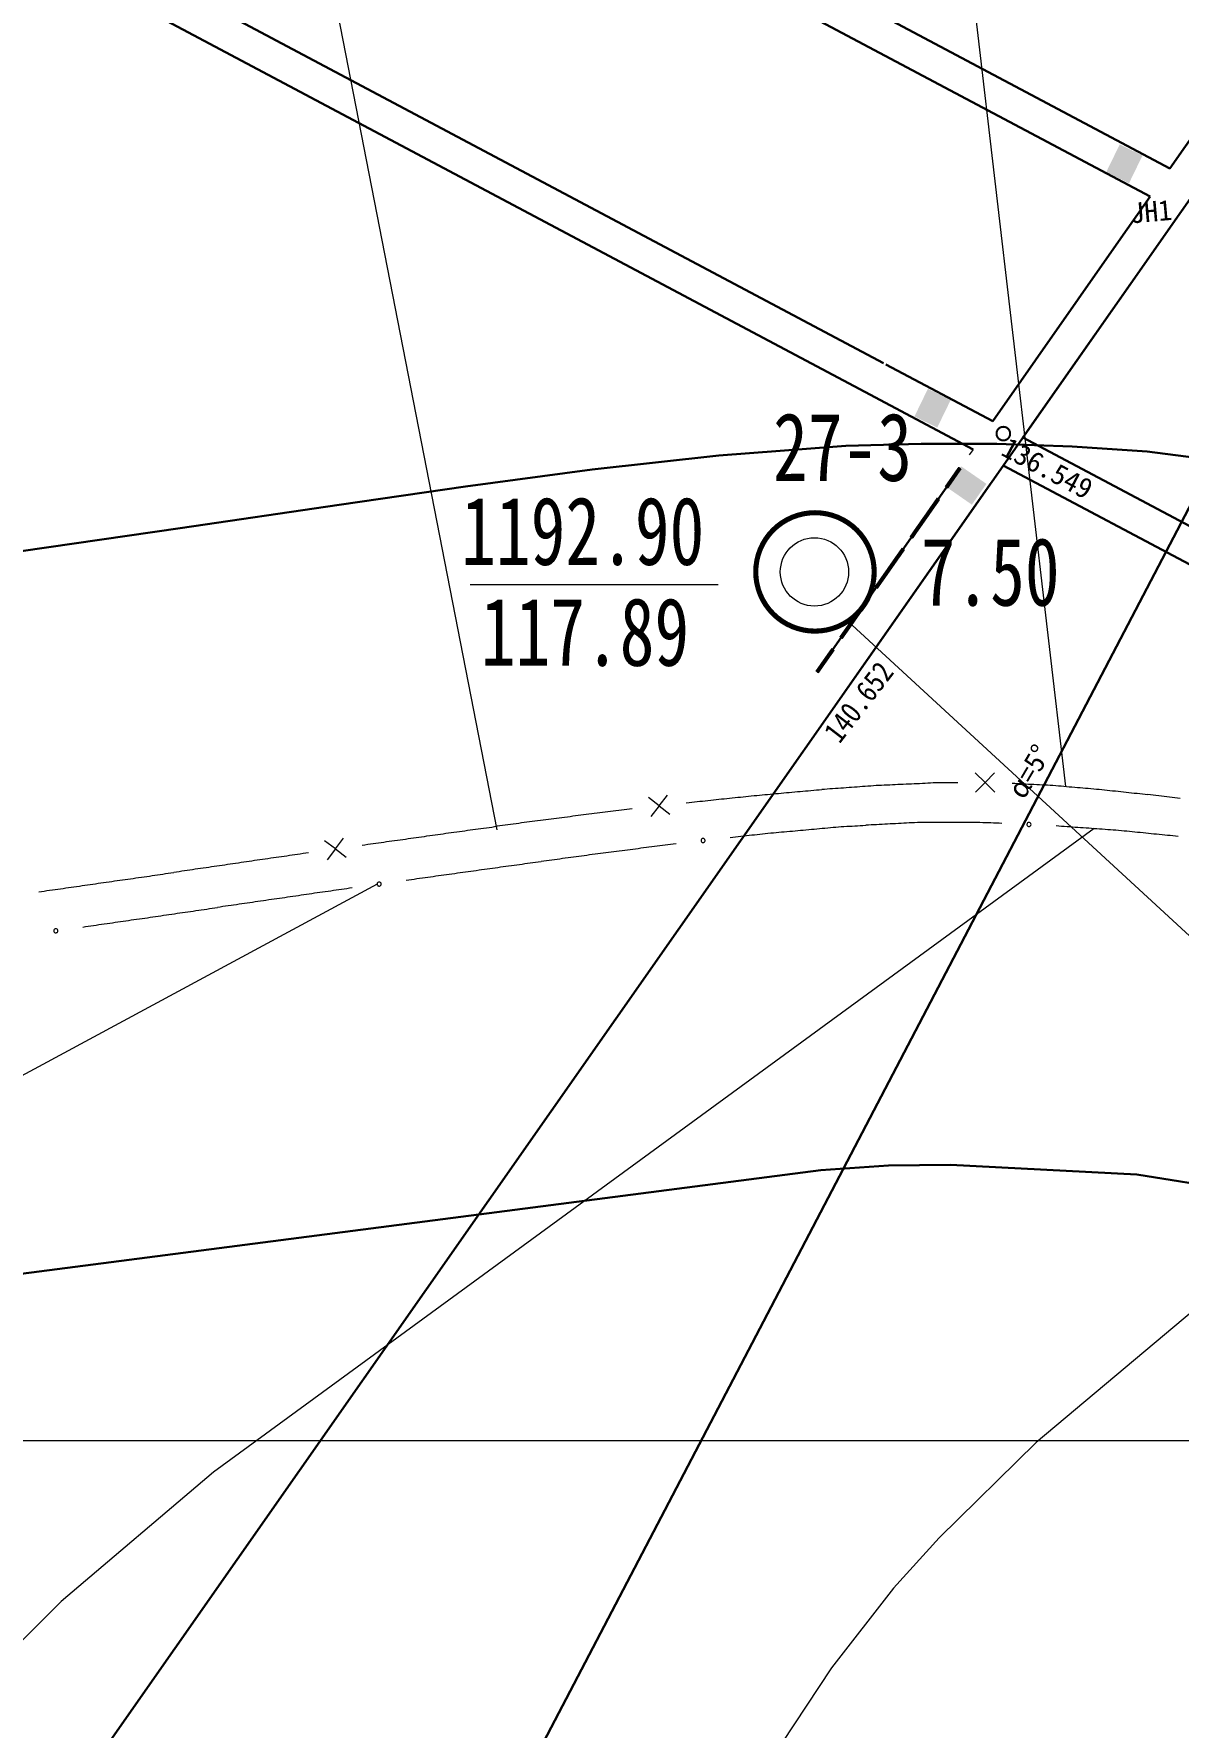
# Model space of a CAD drawing. Header units: inches. Extents: x 36473197 to 36486087, y 3899343 to 3911260.
# Drawn here: x 36481596.7 to 36481764.8, y 3902957.9 to 3903206.7 of the extents above; entities that cross this region are included whole.
import ezdxf

# ---------------------------------------------------------------- set-up
doc = ezdxf.new("R2010")
doc.units = ezdxf.units.IN
doc.header["$MEASUREMENT"] = 0
doc.layers.get('0').update_dxf_attribs({"lineweight": 0})
for name, color, linetype, lineweight in [('4煤底板等值线', 7, 'Continuous', 0), ('密闭墙', 7, 'Continuous', 0), ('导线点', 7, 'Continuous', 0), ('经纬网', 7, 'Continuous', 0), ('钻孔', 7, 'Continuous', 0)]:
    doc.layers.add(name, color=color, linetype=linetype, lineweight=lineweight)
for name, color, linetype, lineweight, true_color in [('保护煤柱', 7, 'Continuous', 0, 0xff0042), ('巷道1', 7, 'Continuous', 0, 0x2d2d2d), ('断层上盘', 1, 'Continuous', 0, 0xff0000), ('断层下盘', 1, 'Continuous', 0, 0xff0000), ('水闸墙', 3, 'Continuous', 0, 0x00ff00)]:
    doc.layers.add(name, color=color, linetype=linetype, lineweight=lineweight, true_color=true_color)
doc.styles.add('宋体', font='SIMSUN.TTC')
doc.styles.add('黑体', font='simhei.ttf')
doc.linetypes.add('保护煤柱', pattern='A,0.0195,-0.001,[6,西北矿业高家堡煤矿2022年采掘接续图(2022.8.14).shx,S=1.01575e-06,R=0,X=0,Y=0],0.0195', length=0.04)

# ---------------------------------------------------------------- blocks, each defined once
blk = doc.blocks.new('临时经纬仪导线点_1')
at = {"color": 7, "const_width": 0.3}
blk.add_lwpolyline([(1, 0), (0.97, 0.26), (0.87, 0.5), (0.71, 0.71), (0.5, 0.87), (0.26, 0.97), (0, 1), (-0.26, 0.97), (-0.5, 0.87), (-0.71, 0.71), (-0.87, 0.5), (-0.97, 0.26), (-1, 0), (-0.97, -0.26), (-0.87, -0.5), (-0.71, -0.71), (-0.5, -0.87), (-0.26, -0.97), (0, -1), (0.26, -0.97), (0.5, -0.87), (0.71, -0.71), (0.87, -0.5), (0.97, -0.26), (1, 0)], dxfattribs=at)
blk = doc.blocks.new('lr_block_138')
at = {"color": 7, "const_width": 0.6}
for points in [[(19.01, 27.15), (19.24, 27.47), (19.47, 27.8), (19.7, 28.13), (19.93, 28.46), (20.16, 28.79), (20.39, 29.11), (20.61, 29.44), (20.84, 29.77), (21.02, 30.01)], [(17.86, 25.51), (17.63, 25.18), (17.4, 24.85), (17.17, 24.53), (16.94, 24.2), (16.71, 23.87), (16.48, 23.54), (16.26, 23.21), (16.03, 22.89), (15.85, 22.64)], [(13.85, 19.77), (14.08, 20.1), (14.31, 20.43), (14.53, 20.76), (14.76, 21.09), (14.99, 21.41), (15.22, 21.74), (15.45, 22.07), (15.68, 22.4), (15.85, 22.64)], [(12.7, 18.14), (12.47, 17.81), (12.24, 17.48), (12.01, 17.15), (11.78, 16.83), (11.55, 16.5), (11.32, 16.17), (11.09, 15.84), (10.86, 15.51), (10.69, 15.27)], [(8.68, 12.4), (8.91, 12.73), (9.14, 13.06), (9.37, 13.39), (9.6, 13.71), (9.83, 14.04), (10.06, 14.37), (10.29, 14.7), (10.52, 15.02), (10.69, 15.27)], [(7.54, 10.76), (7.31, 10.44), (7.08, 10.11), (6.85, 9.78), (6.62, 9.45), (6.39, 9.13), (6.16, 8.8), (5.93, 8.47), (5.7, 8.14), (5.53, 7.9)], [(3.52, 5.03), (3.75, 5.36), (3.98, 5.69), (4.21, 6.01), (4.44, 6.34), (4.67, 6.67), (4.9, 7), (5.13, 7.32), (5.36, 7.65), (5.53, 7.9)], [(2.37, 3.39), (2.15, 3.06), (1.92, 2.74), (1.69, 2.41), (1.46, 2.08), (1.23, 1.75), (1, 1.43), (0.77, 1.1), (0.54, 0.77), (0.37, 0.52)], [(0, 0), (0.2, 0.28), (0.37, 0.52)]]:
    blk.add_lwpolyline(points, dxfattribs=at)

msp = doc.modelspace()

# ---------------------------------------------------------------- hatches: boundary and pattern name
at = {"layer": '水闸墙'}
h = msp.add_hatch(color=7, dxfattribs=at)
h.set_gradient(color1=(0, 255, 0), color2=(0, 255, 0), one_color=1)
h.paths.add_polyline_path([(36481759.58, 3903188.81), (36481756.24, 3903190.45), (36481754.26, 3903186.39), (36481757.6, 3903184.74)], flags=17)
h = msp.add_hatch(color=7, dxfattribs=at)
h.set_gradient(color1=(0, 255, 0), color2=(0, 255, 0), one_color=1)
h.paths.add_polyline_path([(36481759.58, 3903188.81), (36481756.24, 3903190.45), (36481754.26, 3903186.39), (36481757.6, 3903184.74)], flags=17)
h = msp.add_hatch(color=7, dxfattribs=at)
h.set_gradient(color1=(0, 255, 0), color2=(0, 255, 0), one_color=1)
h.paths.add_polyline_path([(36481731.41, 3903152.91), (36481728.06, 3903154.55), (36481726.09, 3903150.49), (36481729.43, 3903148.84)], flags=17)
h = msp.add_hatch(color=7, dxfattribs=at)
h.set_gradient(color1=(0, 255, 0), color2=(0, 255, 0), one_color=1)
h.paths.add_polyline_path([(36481731.41, 3903152.91), (36481728.06, 3903154.55), (36481726.09, 3903150.49), (36481729.43, 3903148.84)], flags=17)
h = msp.add_hatch(color=7, dxfattribs=at)
h.set_gradient(color1=(0, 255, 0), color2=(0, 255, 0), one_color=1)
h.paths.add_polyline_path([(36481734.52, 3903137.52), (36481736.66, 3903140.58), (36481732.94, 3903143.15), (36481730.8, 3903140.1)], flags=17)
h = msp.add_hatch(color=7, dxfattribs=at)
h.set_gradient(color1=(0, 255, 0), color2=(0, 255, 0), one_color=1)
h.paths.add_polyline_path([(36481734.52, 3903137.52), (36481736.66, 3903140.58), (36481732.94, 3903143.15), (36481730.8, 3903140.1)], flags=17)

# ---------------------------------------------------------------- linework, layer by layer
at = {"layer": '4煤底板等值线', "color": 7, "linetype": 'Continuous', "lineweight": 0, "flags": 128}
for points in [[(36481177, 3903520.26), (36481284.76, 3903521.37), (36481362.95, 3903518.46), (36481397.29, 3903514.02), (36481418.92, 3903509.09), (36481434.06, 3903504.11), (36481446.75, 3903498.61), (36481458.82, 3903491.92), (36481473.44, 3903481.71), (36481493.08, 3903464.49), (36481557.02, 3903391.68), (36481557.76, 3903390.79), (36481594.92, 3903321.3), (36481609.37, 3903296.62), (36481634.82, 3903243.22), (36481664.75, 3903089.76)], [(36481748.31, 3903096.13), (36481732.73, 3903229.58)], [(36481752.49, 3903089.96), (36481623.1, 3902995.36), (36481600.76, 3902976.39), (36481580.07, 3902955.81), (36481570.61, 3902944.59), (36481563.46, 3902934.56), (36481550.61, 3902913.16), (36481539.5, 3902890.61), (36481530.13, 3902867.31), (36481522.65, 3902843.55), (36481517.28, 3902819.59), (36481514.86, 3902801.64), (36481514.1, 3902783.85), (36481514.73, 3902772.15), (36481515.99, 3902763.53), (36481516.62, 3902760.69), (36481518.77, 3902753.73), (36481521.46, 3902746.89), (36481527.97, 3902733.44), (36481575.44, 3902656.22)], [(36481647.16, 3903081.74), (36481538.27, 3903023.03), (36481515.6, 3903008.01), (36481503.18, 3902998.06), (36481495.66, 3902990.81), (36481489.98, 3902984.01), (36481484.8, 3902976.81), (36481475.53, 3902961.54), (36481467.37, 3902945.37), (36481453.54, 3902911.04), (36481436.96, 3902856.2), (36481399.7, 3902704.37)], [(36481836.68, 3903077.55), (36481743.94, 3902999.73), (36481729.73, 3902985.75), (36481723, 3902978.31), (36481713.88, 3902966.63), (36481697.4, 3902941.65)]]:
    msp.add_lwpolyline(points, dxfattribs=at)
at = {"layer": '保护煤柱', "color": 1, "linetype": '保护煤柱', "lineweight": 30, "ltscale": 3750, "true_color": 0xff0000, "flags": 128}
for points in [[(36482730.63, 3904134.24), (36482199.77, 3903801.12), (36481441.7, 3902718.59)], [(36482647.76, 3902060.56), (36482909, 3902378.83), (36482956.41, 3902506), (36482967.2, 3902803.66), (36482651.34, 3903218.03), (36482471.44, 3903320.2), (36482308.23, 3903404.63), (36482047.72, 3903470.73), (36481910.21, 3903412.08), (36481645.42, 3902905.61), (36481168.13, 3902890.49)], [(36481383.77, 3903121.94), (36481402.76, 3903122.03), (36481439.41, 3903122.25), (36481476.06, 3903122.65), (36481494.09, 3903122.9), (36481512.1, 3903123.29), (36481530.1, 3903123.94), (36481548.06, 3903125.04), (36481571.49, 3903127.54), (36481594.86, 3903130.67), (36481618.21, 3903134.06), (36481641.56, 3903137.51), (36481660.14, 3903140.21), (36481678.74, 3903142.67), (36481697.36, 3903144.74), (36481716.02, 3903146.15), (36481727.09, 3903146.47), (36481738.17, 3903146.44), (36481749.24, 3903146.09), (36481760.28, 3903145.35), (36481781.09, 3903142.63), (36481801.82, 3903139.22), (36481822.53, 3903135.72), (36481843.27, 3903132.54), (36481849.79, 3903131.59), (36481856.31, 3903130.77), (36481859.58, 3903130.44), (36481862.84, 3903130.18), (36481869.37, 3903129.99), (36481873.93, 3903130.25), (36481878.49, 3903130.75), (36481883.03, 3903131.42), (36481887.54, 3903132.25), (36481895.15, 3903134), (36481902.68, 3903136.03), (36481910.18, 3903138.26), (36481917.64, 3903140.61), (36481925.7, 3903143.22), (36481933.74, 3903145.86), (36481941.79, 3903148.49), (36481949.85, 3903151.05), (36481956.33, 3903152.99), (36481962.83, 3903154.87), (36481969.35, 3903156.68), (36481975.89, 3903158.43), (36481991.27, 3903162.26), (36482006.72, 3903165.83), (36482022.22, 3903169.23), (36482037.74, 3903172.46), (36482063.19, 3903177.42), (36482088.69, 3903182.11), (36482114.22, 3903186.62), (36482139.77, 3903191.01), (36482173.02, 3903196.64), (36482206.28, 3903202.18), (36482239.56, 3903207.6), (36482272.85, 3903212.91), (36482301.24, 3903217.29), (36482329.64, 3903221.61), (36482358.05, 3903225.89), (36482386.45, 3903230.15), (36482410.48, 3903233.76), (36482434.5, 3903237.37), (36482458.52, 3903241), (36482482.53, 3903244.65), (36482517.86, 3903250.05), (36482553.17, 3903255.6), (36482588.43, 3903261.37), (36482623.65, 3903267.48), (36482658.55, 3903273.99), (36482693.35, 3903281.03), (36482727.98, 3903288.74), (36482762.34, 3903297.46), (36482804.41, 3903310.52), (36482846.19, 3903324.61), (36482887.95, 3903338.77), (36482929.97, 3903352.06), (36482955.86, 3903359.02), (36482981.93, 3903365.33), (36483008.12, 3903371.13), (36483034.43, 3903376.33), (36483051.96, 3903379.22), (36483069.52, 3903381.94), (36483087.07, 3903384.75), (36483104.56, 3903387.82), (36483107.98, 3903388.43), (36483111.39, 3903389.07), (36483114.78, 3903389.8), (36483118.11, 3903390.7), (36483120.52, 3903391.56), (36483122.9, 3903392.5), (36483125.28, 3903393.46), (36483127.67, 3903394.38), (36483132.97, 3903395.98), (36483138.33, 3903397.39), (36483143.71, 3903398.74), (36483149.08, 3903400.15), (36483156.43, 3903402.34), (36483163.75, 3903404.68), (36483171.03, 3903407.09), (36483178.3, 3903409.57), (36483190.52, 3903413.89), (36483202.73, 3903418.22), (36483214.98, 3903422.44), (36483227.33, 3903426.41), (36483243.48, 3903430.88), (36483251.62, 3903432.85), (36483259.8, 3903434.65), (36483268, 3903436.22), (36483276.24, 3903437.54), (36483280.36, 3903438.08), (36483284.5, 3903438.52), (36483292.8, 3903438.99), (36483307.66, 3903438.03), (36483322.52, 3903436.42), (36483329.92, 3903435.74), (36483333.6, 3903435.48), (36483337.27, 3903435.31), (36483340.93, 3903435.25), (36483344.57, 3903435.31), (36483346.39, 3903435.4), (36483348.2, 3903435.55), (36483350, 3903435.74), (36483351.8, 3903436.02), (36483353.93, 3903436.48), (36483356.06, 3903437.04), (36483358.17, 3903437.68), (36483360.26, 3903438.35), (36483365.61, 3903440.24), (36483370.87, 3903442.33), (36483376.06, 3903444.63), (36483381.19, 3903447.1), (36483391.27, 3903452.49), (36483401.07, 3903458.38)], [(36481319.68, 3903013.2), (36481541.95, 3903017.64), (36481712.33, 3903039.73), (36481722.29, 3903040.41), (36481731.4, 3903040.54), (36481758.74, 3903039.09), (36481843.08, 3903025.59), (36481868.85, 3903023.53), (36481874, 3903023.44), (36481884.29, 3903023.72), (36481897.25, 3903025.34), (36481910.1, 3903027.84), (36482009.84, 3903057.21), (36482767.53, 3903178.89), (36482826.01, 3903192.68), (36482847.62, 3903199.19)]]:
    msp.add_lwpolyline(points, dxfattribs=at)
at = {"layer": '密闭墙'}
for p, q in [((36481763.59, 3903186.92), (36481764.73, 3903188.56)), ((36481737.58, 3903149.77, -0.2), (36481735.37, 3903150.95)), ((36481734.69, 3903145.65, -0.2), (36481734.11, 3903144.83))]:
    msp.add_line(p, q, dxfattribs=at)
at = {"layer": '巷道1', "color": 7, "linetype": 'Continuous', "lineweight": 30}
for p, q in [((36481763.58, 3903186.91, -0.2), (36481860.93, 3903325.94, -0.2)), ((36481654.51, 3903244.92, -0.2), (36481763.59, 3903186.92, -0.2)), ((36481568.7, 3903239.57, -0.2), (36481721.52, 3903158.31, -0.2)), ((36481652.16, 3903240.51, -0.2), (36481760.7, 3903182.79, -0.2)), ((36481565.47, 3903235.62, -0.2), (36481720.35, 3903153.27, -0.2)), ((36481756.42, 3903176.68, -0.2), (36481760.7, 3903182.79, -0.2)), ((36481737.58, 3903149.77, -0.2), (36481756.42, 3903176.68, -0.2)), ((36481760.5, 3903173.8, -0.2), (36481742.02, 3903147.41, -0.2)), ((36481721.86, 3903158.13, -0.2), (36481737.58, 3903149.77, -0.2)), ((36481719.51, 3903153.71, -0.2), (36481734.69, 3903145.65, -0.2)), ((36481742.02, 3903147.41, -0.2), (36481775.5, 3903129.61, -0.2)), ((36481711.76, 3903112.9, -0.2), (36481732.78, 3903142.92, -0.2)), ((36481739.13, 3903143.28, -0.2), (36481774.46, 3903124.5, -0.2)), ((36481737.22, 3903140.55, -0.2), (36481722.47, 3903119.48, -0.2)), ((36481722.82, 3903119.98, -0.2), (36481715.84, 3903110.02, -0.2))]:
    msp.add_line(p, q, dxfattribs=at)
at = {"layer": '巷道1', "color": 1, "linetype": '保护煤柱', "lineweight": 30, "ltscale": 2000, "true_color": 0xff0000, "flags": 128}
msp.add_lwpolyline([(36481247.3, 3903011.72), (36481541.95, 3903017.64), (36481712.33, 3903039.73), (36481722.29, 3903040.41), (36481731.4, 3903040.54), (36481758.74, 3903039.09), (36481843.08, 3903025.59), (36481868.85, 3903023.53), (36481874, 3903023.44), (36481884.29, 3903023.72), (36481897.25, 3903025.34), (36481910.1, 3903027.84), (36482009.84, 3903057.21), (36482767.53, 3903178.89), (36482826.01, 3903192.68), (36482847.62, 3903199.19)], dxfattribs=at)
at = {"layer": '断层上盘', "linetype": 'Continuous', "lineweight": 5, "flags": 128}
for points in [[(36481699.01, 3903088.62), (36481699.4, 3903088.67), (36481699.8, 3903088.71), (36481700.2, 3903088.76), (36481700.6, 3903088.8), (36481700.99, 3903088.85), (36481701.39, 3903088.9), (36481701.79, 3903088.94), (36481702.19, 3903088.99), (36481702.58, 3903089.03), (36481702.98, 3903089.08), (36481703.38, 3903089.12), (36481703.78, 3903089.17), (36481704.17, 3903089.21), (36481704.57, 3903089.25), (36481704.97, 3903089.29), (36481705.37, 3903089.32), (36481705.77, 3903089.36), (36481706.16, 3903089.39), (36481706.56, 3903089.43), (36481706.96, 3903089.47), (36481707.36, 3903089.5), (36481707.76, 3903089.54), (36481708.16, 3903089.57), (36481708.56, 3903089.61), (36481708.95, 3903089.65), (36481709.35, 3903089.68), (36481709.75, 3903089.72), (36481710.15, 3903089.75), (36481710.55, 3903089.79), (36481710.95, 3903089.83), (36481711.34, 3903089.86), (36481711.74, 3903089.9), (36481712.14, 3903089.93), (36481712.54, 3903089.97), (36481712.94, 3903090.01), (36481713.34, 3903090.04), (36481713.73, 3903090.08), (36481714.13, 3903090.12), (36481714.53, 3903090.15), (36481714.93, 3903090.19), (36481715.33, 3903090.22), (36481715.73, 3903090.25), (36481716.13, 3903090.27), (36481716.53, 3903090.29), (36481716.93, 3903090.31), (36481717.32, 3903090.33), (36481717.72, 3903090.35), (36481718.12, 3903090.37), (36481718.52, 3903090.4), (36481718.92, 3903090.42)], [(36481738.91, 3903090.7), (36481738.51, 3903090.72), (36481738.11, 3903090.73), (36481737.71, 3903090.75), (36481737.31, 3903090.76), (36481736.91, 3903090.78), (36481736.51, 3903090.8), (36481736.11, 3903090.8), (36481735.71, 3903090.81), (36481735.31, 3903090.81), (36481734.91, 3903090.81), (36481734.51, 3903090.81), (36481734.11, 3903090.81), (36481733.71, 3903090.81), (36481733.31, 3903090.81), (36481732.91, 3903090.81), (36481732.51, 3903090.81), (36481732.11, 3903090.81), (36481731.71, 3903090.81), (36481731.31, 3903090.82), (36481730.91, 3903090.82), (36481730.51, 3903090.82), (36481730.11, 3903090.82), (36481729.71, 3903090.82), (36481729.31, 3903090.82), (36481728.91, 3903090.82), (36481728.51, 3903090.82), (36481728.11, 3903090.82), (36481727.71, 3903090.82), (36481727.31, 3903090.82), (36481726.91, 3903090.83), (36481726.51, 3903090.82), (36481726.11, 3903090.8), (36481725.71, 3903090.78), (36481725.31, 3903090.76), (36481724.91, 3903090.74), (36481724.51, 3903090.72), (36481724.11, 3903090.69), (36481723.72, 3903090.67), (36481723.32, 3903090.65), (36481722.92, 3903090.63), (36481722.52, 3903090.61), (36481722.12, 3903090.59), (36481721.72, 3903090.57), (36481721.32, 3903090.54), (36481720.92, 3903090.52), (36481720.52, 3903090.5), (36481720.12, 3903090.48), (36481719.72, 3903090.46), (36481719.32, 3903090.44), (36481718.92, 3903090.42)], [(36481742.61, 3903090.55), (36481742.61, 3903090.48), (36481742.64, 3903090.4), (36481742.69, 3903090.34), (36481742.75, 3903090.29), (36481742.82, 3903090.25), (36481742.89, 3903090.24), (36481742.97, 3903090.25), (36481743.05, 3903090.28), (36481743.11, 3903090.32), (36481743.16, 3903090.38), (36481743.19, 3903090.45), (36481743.21, 3903090.53), (36481743.2, 3903090.61), (36481743.17, 3903090.68), (36481743.13, 3903090.75), (36481743.07, 3903090.8), (36481743, 3903090.83), (36481742.92, 3903090.84), (36481742.84, 3903090.83), (36481742.77, 3903090.81), (36481742.7, 3903090.76), (36481742.65, 3903090.7), (36481742.62, 3903090.63), (36481742.61, 3903090.55)], [(36481746.9, 3903090.36), (36481747.3, 3903090.33), (36481747.7, 3903090.3), (36481748.1, 3903090.27), (36481748.5, 3903090.24), (36481748.9, 3903090.22), (36481749.3, 3903090.19), (36481749.69, 3903090.16), (36481750.09, 3903090.13), (36481750.49, 3903090.1), (36481750.89, 3903090.08), (36481751.29, 3903090.05), (36481751.69, 3903090.02), (36481752.09, 3903089.99), (36481752.49, 3903089.96), (36481752.89, 3903089.94), (36481753.29, 3903089.91), (36481753.68, 3903089.88), (36481754.08, 3903089.85), (36481754.48, 3903089.82), (36481754.88, 3903089.8), (36481755.28, 3903089.77), (36481755.68, 3903089.74), (36481756.08, 3903089.7), (36481756.48, 3903089.66), (36481756.87, 3903089.62), (36481757.27, 3903089.58), (36481757.67, 3903089.54), (36481758.07, 3903089.5), (36481758.47, 3903089.46), (36481758.86, 3903089.42), (36481759.26, 3903089.38), (36481759.66, 3903089.34), (36481760.06, 3903089.3), (36481760.46, 3903089.26), (36481760.85, 3903089.22), (36481761.25, 3903089.18), (36481761.65, 3903089.14), (36481762.05, 3903089.1), (36481762.45, 3903089.06), (36481762.84, 3903089.02), (36481763.24, 3903088.98), (36481763.64, 3903088.94), (36481764.04, 3903088.9), (36481764.44, 3903088.86), (36481764.83, 3903088.83)], [(36481691.06, 3903087.69), (36481690.66, 3903087.64), (36481690.27, 3903087.59), (36481689.87, 3903087.54), (36481689.47, 3903087.49), (36481689.08, 3903087.44), (36481688.68, 3903087.39), (36481688.28, 3903087.33), (36481687.89, 3903087.28), (36481687.49, 3903087.23), (36481687.09, 3903087.18), (36481686.7, 3903087.13), (36481686.3, 3903087.08), (36481685.9, 3903087.03), (36481685.51, 3903086.98), (36481685.11, 3903086.93), (36481684.71, 3903086.88), (36481684.32, 3903086.83), (36481683.92, 3903086.78), (36481683.52, 3903086.72), (36481683.13, 3903086.67), (36481682.73, 3903086.62), (36481682.33, 3903086.57), (36481681.94, 3903086.52), (36481681.54, 3903086.47), (36481681.14, 3903086.42), (36481680.75, 3903086.36), (36481680.35, 3903086.31), (36481679.95, 3903086.26), (36481679.56, 3903086.2), (36481679.16, 3903086.15), (36481678.76, 3903086.1), (36481678.37, 3903086.05), (36481677.97, 3903085.99), (36481677.57, 3903085.94), (36481677.18, 3903085.89), (36481676.78, 3903085.83), (36481676.39, 3903085.78), (36481675.99, 3903085.73), (36481675.59, 3903085.68), (36481675.2, 3903085.62), (36481674.8, 3903085.57), (36481674.4, 3903085.52), (36481674.01, 3903085.46), (36481673.61, 3903085.41), (36481673.21, 3903085.36), (36481672.82, 3903085.31), (36481672.42, 3903085.25), (36481672.02, 3903085.2), (36481671.63, 3903085.15), (36481671.23, 3903085.09)], [(36481694.73, 3903088.14), (36481694.75, 3903088.06), (36481694.79, 3903087.99), (36481694.85, 3903087.94), (36481694.91, 3903087.89), (36481694.99, 3903087.87), (36481695.07, 3903087.87), (36481695.14, 3903087.89), (36481695.21, 3903087.93), (36481695.27, 3903087.98), (36481695.31, 3903088.05), (36481695.33, 3903088.13), (36481695.33, 3903088.2), (36481695.31, 3903088.28), (36481695.27, 3903088.35), (36481695.22, 3903088.4), (36481695.15, 3903088.45), (36481695.08, 3903088.47), (36481695, 3903088.47), (36481694.92, 3903088.45), (36481694.85, 3903088.41), (36481694.8, 3903088.36), (36481694.76, 3903088.29), (36481694.74, 3903088.21), (36481694.73, 3903088.14)], [(36481651.42, 3903082.35), (36481651.82, 3903082.41), (36481652.21, 3903082.46), (36481652.61, 3903082.52), (36481653, 3903082.58), (36481653.4, 3903082.63), (36481653.8, 3903082.69), (36481654.19, 3903082.75), (36481654.59, 3903082.8), (36481654.98, 3903082.86), (36481655.38, 3903082.91), (36481655.78, 3903082.97), (36481656.17, 3903083.02), (36481656.57, 3903083.08), (36481656.97, 3903083.13), (36481657.36, 3903083.19), (36481657.76, 3903083.24), (36481658.15, 3903083.3), (36481658.55, 3903083.35), (36481658.95, 3903083.41), (36481659.34, 3903083.46), (36481659.74, 3903083.52), (36481660.13, 3903083.57), (36481660.53, 3903083.63), (36481660.93, 3903083.68), (36481661.32, 3903083.74), (36481661.72, 3903083.79), (36481662.12, 3903083.85), (36481662.51, 3903083.9), (36481662.91, 3903083.96), (36481663.3, 3903084.01), (36481663.7, 3903084.07), (36481664.1, 3903084.12), (36481664.49, 3903084.18), (36481664.89, 3903084.23), (36481665.29, 3903084.29), (36481665.68, 3903084.34), (36481666.08, 3903084.4), (36481666.47, 3903084.45), (36481666.87, 3903084.51), (36481667.27, 3903084.56), (36481667.66, 3903084.62), (36481668.06, 3903084.67), (36481668.46, 3903084.72), (36481668.85, 3903084.78), (36481669.25, 3903084.83), (36481669.64, 3903084.88), (36481670.04, 3903084.93), (36481670.44, 3903084.99), (36481670.83, 3903085.04), (36481671.23, 3903085.09)], [(36481647.16, 3903081.74), (36481647.18, 3903081.66), (36481647.22, 3903081.6), (36481647.28, 3903081.54), (36481647.35, 3903081.5), (36481647.42, 3903081.48), (36481647.5, 3903081.49), (36481647.58, 3903081.51), (36481647.65, 3903081.55), (36481647.7, 3903081.6), (36481647.74, 3903081.67), (36481647.76, 3903081.75), (36481647.76, 3903081.83), (36481647.74, 3903081.9), (36481647.7, 3903081.97), (36481647.64, 3903082.02), (36481647.57, 3903082.06), (36481647.5, 3903082.08), (36481647.42, 3903082.08), (36481647.34, 3903082.06), (36481647.28, 3903082.02), (36481647.22, 3903081.96), (36481647.18, 3903081.89), (36481647.16, 3903081.82), (36481647.16, 3903081.74)], [(36481643.5, 3903081.22), (36481643.1, 3903081.16), (36481642.71, 3903081.1), (36481642.31, 3903081.05), (36481641.92, 3903080.99), (36481641.52, 3903080.93), (36481641.12, 3903080.88), (36481640.73, 3903080.82), (36481640.33, 3903080.76), (36481639.94, 3903080.71), (36481639.54, 3903080.65), (36481639.15, 3903080.59), (36481638.75, 3903080.53), (36481638.35, 3903080.48), (36481637.96, 3903080.42), (36481637.56, 3903080.36), (36481637.17, 3903080.3), (36481636.77, 3903080.24), (36481636.37, 3903080.19), (36481635.98, 3903080.13), (36481635.58, 3903080.07), (36481635.19, 3903080.01), (36481634.79, 3903079.96), (36481634.4, 3903079.9), (36481634, 3903079.84), (36481633.6, 3903079.78), (36481633.21, 3903079.73), (36481632.81, 3903079.67), (36481632.42, 3903079.61), (36481632.02, 3903079.55), (36481631.62, 3903079.5), (36481631.23, 3903079.44), (36481630.83, 3903079.38), (36481630.44, 3903079.32), (36481630.04, 3903079.27), (36481629.65, 3903079.21), (36481629.25, 3903079.15), (36481628.85, 3903079.09), (36481628.46, 3903079.04), (36481628.06, 3903078.98), (36481627.67, 3903078.92), (36481627.27, 3903078.86), (36481626.87, 3903078.81), (36481626.48, 3903078.75), (36481626.08, 3903078.69), (36481625.69, 3903078.63), (36481625.29, 3903078.58), (36481624.9, 3903078.52), (36481624.5, 3903078.46), (36481624.1, 3903078.4), (36481623.71, 3903078.34)], [(36481603.92, 3903075.47), (36481604.31, 3903075.53), (36481604.71, 3903075.59), (36481605.1, 3903075.64), (36481605.5, 3903075.7), (36481605.89, 3903075.76), (36481606.29, 3903075.82), (36481606.69, 3903075.87), (36481607.08, 3903075.93), (36481607.48, 3903075.99), (36481607.87, 3903076.04), (36481608.27, 3903076.1), (36481608.67, 3903076.16), (36481609.06, 3903076.21), (36481609.46, 3903076.27), (36481609.85, 3903076.33), (36481610.25, 3903076.39), (36481610.65, 3903076.44), (36481611.04, 3903076.5), (36481611.44, 3903076.56), (36481611.83, 3903076.61), (36481612.23, 3903076.67), (36481612.63, 3903076.73), (36481613.02, 3903076.79), (36481613.42, 3903076.84), (36481613.81, 3903076.9), (36481614.21, 3903076.96), (36481614.6, 3903077.01), (36481615, 3903077.07), (36481615.4, 3903077.13), (36481615.79, 3903077.19), (36481616.19, 3903077.24), (36481616.58, 3903077.3), (36481616.98, 3903077.36), (36481617.38, 3903077.42), (36481617.77, 3903077.48), (36481618.17, 3903077.53), (36481618.56, 3903077.59), (36481618.96, 3903077.65), (36481619.35, 3903077.71), (36481619.75, 3903077.77), (36481620.15, 3903077.82), (36481620.54, 3903077.88), (36481620.94, 3903077.94), (36481621.33, 3903078), (36481621.73, 3903078.05), (36481622.12, 3903078.11), (36481622.52, 3903078.17), (36481622.92, 3903078.23), (36481623.31, 3903078.29), (36481623.71, 3903078.34)], [(36481599.66, 3903074.87), (36481599.68, 3903074.8), (36481599.72, 3903074.73), (36481599.77, 3903074.67), (36481599.84, 3903074.63), (36481599.92, 3903074.62), (36481600, 3903074.62), (36481600.07, 3903074.64), (36481600.14, 3903074.68), (36481600.19, 3903074.73), (36481600.23, 3903074.8), (36481600.25, 3903074.88), (36481600.25, 3903074.96), (36481600.23, 3903075.03), (36481600.19, 3903075.1), (36481600.13, 3903075.15), (36481600.07, 3903075.19), (36481599.99, 3903075.21), (36481599.91, 3903075.21), (36481599.84, 3903075.19), (36481599.77, 3903075.15), (36481599.71, 3903075.09), (36481599.68, 3903075.03), (36481599.66, 3903074.95), (36481599.66, 3903074.87)]]:
    msp.add_lwpolyline(points, dxfattribs=at)
at = {"layer": '断层下盘', "linetype": 'Continuous', "lineweight": 5, "flags": 128}
for points in [[(36481732.45, 3903096.67), (36481732.05, 3903096.67), (36481731.65, 3903096.66), (36481731.25, 3903096.66), (36481730.85, 3903096.66), (36481730.45, 3903096.65), (36481730.05, 3903096.65), (36481729.65, 3903096.65), (36481729.25, 3903096.65), (36481728.85, 3903096.63), (36481728.45, 3903096.61), (36481728.05, 3903096.59), (36481727.65, 3903096.57), (36481727.25, 3903096.55), (36481726.85, 3903096.53), (36481726.45, 3903096.52), (36481726.05, 3903096.5), (36481725.65, 3903096.48), (36481725.25, 3903096.46), (36481724.85, 3903096.44), (36481724.45, 3903096.42), (36481724.05, 3903096.4), (36481723.65, 3903096.39), (36481723.25, 3903096.37), (36481722.85, 3903096.35), (36481722.45, 3903096.33), (36481722.05, 3903096.31), (36481721.65, 3903096.29), (36481721.25, 3903096.27), (36481720.85, 3903096.25), (36481720.46, 3903096.24), (36481720.06, 3903096.21), (36481719.66, 3903096.18), (36481719.26, 3903096.16), (36481718.86, 3903096.13), (36481718.46, 3903096.1), (36481718.06, 3903096.07), (36481717.66, 3903096.04), (36481717.26, 3903096.01), (36481716.86, 3903095.98), (36481716.47, 3903095.95), (36481716.07, 3903095.92), (36481715.67, 3903095.89), (36481715.27, 3903095.86), (36481714.87, 3903095.84), (36481714.47, 3903095.81), (36481714.07, 3903095.78), (36481713.67, 3903095.75), (36481713.27, 3903095.72), (36481712.87, 3903095.69), (36481712.48, 3903095.66)], [(36481736.45, 3903096.7), (36481735.02, 3903098.11)], [(36481736.45, 3903096.7), (36481735.04, 3903095.28)], [(36481736.45, 3903096.7), (36481737.85, 3903098.13)], [(36481736.45, 3903096.7), (36481737.87, 3903095.3)], [(36481740.44, 3903096.6), (36481740.84, 3903096.58), (36481741.24, 3903096.56), (36481741.64, 3903096.54), (36481742.04, 3903096.52), (36481742.44, 3903096.5), (36481742.84, 3903096.48), (36481743.24, 3903096.46), (36481743.64, 3903096.44), (36481744.04, 3903096.42), (36481744.44, 3903096.4), (36481744.84, 3903096.38), (36481745.24, 3903096.36), (36481745.64, 3903096.34), (36481746.04, 3903096.32), (36481746.43, 3903096.29), (36481746.83, 3903096.25), (36481747.23, 3903096.22), (36481747.63, 3903096.19), (36481748.03, 3903096.15), (36481748.43, 3903096.12), (36481748.83, 3903096.08), (36481749.22, 3903096.05), (36481749.62, 3903096.02), (36481750.02, 3903095.98), (36481750.42, 3903095.95), (36481750.82, 3903095.91), (36481751.22, 3903095.88), (36481751.61, 3903095.85), (36481752.01, 3903095.81), (36481752.41, 3903095.78), (36481752.81, 3903095.74), (36481753.21, 3903095.71), (36481753.61, 3903095.67), (36481754.01, 3903095.63), (36481754.4, 3903095.59), (36481754.8, 3903095.55), (36481755.2, 3903095.5), (36481755.6, 3903095.46), (36481755.99, 3903095.42), (36481756.39, 3903095.37), (36481756.79, 3903095.33), (36481757.19, 3903095.28), (36481757.58, 3903095.24), (36481757.98, 3903095.2), (36481758.38, 3903095.15), (36481758.78, 3903095.11), (36481759.17, 3903095.07), (36481759.57, 3903095.02), (36481759.97, 3903094.98), (36481760.37, 3903094.93)], [(36481688.6, 3903093.28), (36481687.03, 3903094.52)], [(36481688.6, 3903093.28), (36481689.83, 3903094.85)], [(36481692.57, 3903093.73), (36481692.97, 3903093.78), (36481693.37, 3903093.82), (36481693.76, 3903093.86), (36481694.16, 3903093.9), (36481694.56, 3903093.94), (36481694.96, 3903093.98), (36481695.35, 3903094.03), (36481695.75, 3903094.07), (36481696.15, 3903094.11), (36481696.55, 3903094.15), (36481696.95, 3903094.19), (36481697.34, 3903094.24), (36481697.74, 3903094.28), (36481698.14, 3903094.32), (36481698.54, 3903094.36), (36481698.93, 3903094.4), (36481699.33, 3903094.44), (36481699.73, 3903094.49), (36481700.13, 3903094.53), (36481700.53, 3903094.57), (36481700.92, 3903094.61), (36481701.32, 3903094.65), (36481701.72, 3903094.69), (36481702.12, 3903094.74), (36481702.52, 3903094.77), (36481702.91, 3903094.81), (36481703.31, 3903094.85), (36481703.71, 3903094.88), (36481704.11, 3903094.92), (36481704.51, 3903094.96), (36481704.91, 3903094.99), (36481705.3, 3903095.03), (36481705.7, 3903095.07), (36481706.1, 3903095.1), (36481706.5, 3903095.14), (36481706.9, 3903095.17), (36481707.3, 3903095.21), (36481707.69, 3903095.25), (36481708.09, 3903095.28), (36481708.49, 3903095.32), (36481708.89, 3903095.36), (36481709.29, 3903095.39), (36481709.69, 3903095.43), (36481710.08, 3903095.47), (36481710.48, 3903095.5), (36481710.88, 3903095.54), (36481711.28, 3903095.57), (36481711.68, 3903095.6), (36481712.08, 3903095.63), (36481712.48, 3903095.66)], [(36481765.13, 3903094.34), (36481764.73, 3903094.39), (36481764.34, 3903094.44), (36481763.94, 3903094.49), (36481763.54, 3903094.55), (36481763.15, 3903094.6), (36481762.75, 3903094.65), (36481762.35, 3903094.7), (36481761.96, 3903094.75), (36481761.56, 3903094.8), (36481761.16, 3903094.85), (36481760.76, 3903094.89), (36481760.37, 3903094.93)], [(36481684.62, 3903092.81), (36481684.23, 3903092.77), (36481683.83, 3903092.72), (36481683.43, 3903092.67), (36481683.03, 3903092.63), (36481682.64, 3903092.58), (36481682.24, 3903092.53), (36481681.84, 3903092.49), (36481681.45, 3903092.44), (36481681.05, 3903092.39), (36481680.65, 3903092.34), (36481680.25, 3903092.3), (36481679.86, 3903092.25), (36481679.46, 3903092.19), (36481679.06, 3903092.14), (36481678.67, 3903092.09), (36481678.27, 3903092.04), (36481677.87, 3903091.99), (36481677.48, 3903091.94), (36481677.08, 3903091.89), (36481676.68, 3903091.84), (36481676.29, 3903091.79), (36481675.89, 3903091.74), (36481675.49, 3903091.68), (36481675.1, 3903091.63), (36481674.7, 3903091.58), (36481674.3, 3903091.53), (36481673.91, 3903091.48), (36481673.51, 3903091.43), (36481673.11, 3903091.38), (36481672.72, 3903091.33), (36481672.32, 3903091.28), (36481671.92, 3903091.22), (36481671.53, 3903091.17), (36481671.13, 3903091.12), (36481670.73, 3903091.07), (36481670.34, 3903091.02), (36481669.94, 3903090.97), (36481669.54, 3903090.92), (36481669.15, 3903090.87), (36481668.75, 3903090.81), (36481668.35, 3903090.76), (36481667.96, 3903090.7), (36481667.56, 3903090.65), (36481667.16, 3903090.6), (36481666.77, 3903090.54), (36481666.37, 3903090.49), (36481665.97, 3903090.43), (36481665.58, 3903090.38), (36481665.18, 3903090.32), (36481664.79, 3903090.27)], [(36481688.6, 3903093.28), (36481687.36, 3903091.71)], [(36481688.6, 3903093.28), (36481690.17, 3903092.04)], [(36481644.98, 3903087.51), (36481645.37, 3903087.56), (36481645.77, 3903087.62), (36481646.17, 3903087.67), (36481646.56, 3903087.73), (36481646.96, 3903087.78), (36481647.35, 3903087.84), (36481647.75, 3903087.9), (36481648.15, 3903087.95), (36481648.54, 3903088.01), (36481648.94, 3903088.06), (36481649.33, 3903088.12), (36481649.73, 3903088.18), (36481650.13, 3903088.23), (36481650.52, 3903088.29), (36481650.92, 3903088.34), (36481651.32, 3903088.4), (36481651.71, 3903088.46), (36481652.11, 3903088.51), (36481652.5, 3903088.57), (36481652.9, 3903088.62), (36481653.3, 3903088.68), (36481653.69, 3903088.73), (36481654.09, 3903088.79), (36481654.48, 3903088.85), (36481654.88, 3903088.9), (36481655.28, 3903088.96), (36481655.67, 3903089.01), (36481656.07, 3903089.07), (36481656.46, 3903089.13), (36481656.86, 3903089.18), (36481657.26, 3903089.24), (36481657.65, 3903089.29), (36481658.05, 3903089.35), (36481658.44, 3903089.4), (36481658.84, 3903089.46), (36481659.24, 3903089.51), (36481659.63, 3903089.57), (36481660.03, 3903089.62), (36481660.43, 3903089.68), (36481660.82, 3903089.73), (36481661.22, 3903089.78), (36481661.62, 3903089.84), (36481662.01, 3903089.89), (36481662.41, 3903089.95), (36481662.8, 3903090), (36481663.2, 3903090.05), (36481663.6, 3903090.11), (36481663.99, 3903090.16), (36481664.39, 3903090.22), (36481664.79, 3903090.27)], [(36481641.02, 3903086.94), (36481639.42, 3903088.13)], [(36481641.02, 3903086.94), (36481639.82, 3903085.33)], [(36481641.02, 3903086.94), (36481642.21, 3903088.54)], [(36481641.02, 3903086.94), (36481642.62, 3903085.74)], [(36481637.06, 3903086.36), (36481636.66, 3903086.31), (36481636.27, 3903086.25), (36481635.87, 3903086.19), (36481635.48, 3903086.13), (36481635.08, 3903086.08), (36481634.68, 3903086.02), (36481634.29, 3903085.96), (36481633.89, 3903085.9), (36481633.5, 3903085.85), (36481633.1, 3903085.79), (36481632.71, 3903085.73), (36481632.31, 3903085.67), (36481631.91, 3903085.62), (36481631.52, 3903085.56), (36481631.12, 3903085.5), (36481630.73, 3903085.45), (36481630.33, 3903085.39), (36481629.93, 3903085.33), (36481629.54, 3903085.27), (36481629.14, 3903085.22), (36481628.75, 3903085.16), (36481628.35, 3903085.1), (36481627.95, 3903085.04), (36481627.56, 3903084.99), (36481627.16, 3903084.93), (36481626.77, 3903084.87), (36481626.37, 3903084.81), (36481625.98, 3903084.75), (36481625.58, 3903084.7), (36481625.18, 3903084.64), (36481624.79, 3903084.58), (36481624.39, 3903084.52), (36481624, 3903084.47), (36481623.6, 3903084.41), (36481623.21, 3903084.35), (36481622.81, 3903084.29), (36481622.41, 3903084.23), (36481622.02, 3903084.18), (36481621.62, 3903084.12), (36481621.23, 3903084.06), (36481620.83, 3903084), (36481620.43, 3903083.95), (36481620.04, 3903083.89), (36481619.64, 3903083.83), (36481619.25, 3903083.77), (36481618.85, 3903083.71), (36481618.46, 3903083.66), (36481618.06, 3903083.6), (36481617.66, 3903083.54), (36481617.27, 3903083.48)], [(36481597.47, 3903080.65), (36481597.87, 3903080.7), (36481598.26, 3903080.76), (36481598.66, 3903080.81), (36481599.05, 3903080.87), (36481599.45, 3903080.92), (36481599.85, 3903080.98), (36481600.24, 3903081.04), (36481600.64, 3903081.09), (36481601.03, 3903081.15), (36481601.43, 3903081.21), (36481601.83, 3903081.26), (36481602.22, 3903081.32), (36481602.62, 3903081.38), (36481603.01, 3903081.43), (36481603.41, 3903081.49), (36481603.81, 3903081.55), (36481604.2, 3903081.6), (36481604.6, 3903081.66), (36481604.99, 3903081.72), (36481605.39, 3903081.77), (36481605.79, 3903081.83), (36481606.18, 3903081.89), (36481606.58, 3903081.94), (36481606.97, 3903082), (36481607.37, 3903082.06), (36481607.77, 3903082.11), (36481608.16, 3903082.17), (36481608.56, 3903082.23), (36481608.95, 3903082.28), (36481609.35, 3903082.34), (36481609.75, 3903082.4), (36481610.14, 3903082.45), (36481610.54, 3903082.51), (36481610.93, 3903082.57), (36481611.33, 3903082.62), (36481611.73, 3903082.68), (36481612.12, 3903082.74), (36481612.52, 3903082.79), (36481612.91, 3903082.85), (36481613.31, 3903082.91), (36481613.71, 3903082.96), (36481614.1, 3903083.02), (36481614.5, 3903083.08), (36481614.89, 3903083.14), (36481615.29, 3903083.19), (36481615.68, 3903083.25), (36481616.08, 3903083.31), (36481616.48, 3903083.37), (36481616.87, 3903083.43), (36481617.27, 3903083.48)]]:
    msp.add_lwpolyline(points, dxfattribs=at)
at = {"layer": '经纬网', "color": 7, "linetype": 'Continuous', "lineweight": 9}
msp.add_line((36484438.3, 3903000), (36477501.89, 3903000), dxfattribs=at)
at = {"layer": '钻孔', "color": 7, "const_width": 0.75}
msp.add_lwpolyline([(36481720.17, 3903127.64, -1), (36481702.77, 3903127.64, -1), (36481720.17, 3903127.64)], format="xyb", dxfattribs=at)
at = {"layer": '钻孔', "color": 7, "linetype": 'Continuous', "flags": 128}
msp.add_lwpolyline([(36481660.81, 3903125.81), (36481697.25, 3903125.81)], dxfattribs=at)
at = {"layer": '钻孔', "flags": 128}
msp.add_lwpolyline([(36481716.29, 3903120.4), (36481783.86, 3903058.14)], dxfattribs=at)
at = {"layer": '钻孔', "color": 7, "linetype": 'Continuous'}
msp.add_circle((36481711.4, 3903127.64), 5.02, dxfattribs=at)

# ---------------------------------------------------------------- block references
at = {"layer": '导线点'}
msp.add_blockref('临时经纬仪导线点_1', (36481739.14, 3903147.96, -0.2), dxfattribs=at)
at = {"layer": '巷道1', "color": 7, "lineweight": 30}
msp.add_blockref('lr_block_138', (36481711.76, 3903112.9, -0.2), dxfattribs=at)

# ---------------------------------------------------------------- texts
at = {"layer": '导线点', "style": '黑体'}
for s, rotation, p in [('JH1', 5.0111, (36481757.94, 3903178.84, -0.2)), ('136.549', 332.0758, (36481738.61, 3903144.9, -0.2)), ('α=5°', 59.6351, (36481742.17, 3903094.07, -0.2))]:
    msp.add_text(s, height=3, rotation=rotation, dxfattribs=at).set_placement(p)
at = {"layer": '导线点', "style": '黑体', "width": 0.875}
msp.add_text('140.652', height=3.2, rotation=52.4507, dxfattribs=at).set_placement((36481715.08, 3903102.28, -0.2))
at = {"layer": '钻孔', "color": 7, "style": '宋体', "width": 0.75}
for s, p in [('27-3', (36481705.32, 3903141.01)), ('7.50', (36481727, 3903122.68)), ('117.89', (36481662.38, 3903113.85))]:
    msp.add_text(s, height=10, dxfattribs=at).set_placement(p)
at = {"layer": '钻孔', "color": 1, "true_color": 0xff0000, "style": '宋体', "width": 0.75}
msp.add_text('1192.90', height=10, dxfattribs=at).set_placement((36481659.5, 3903128.67))

doc.saveas('drawing.dxf')
